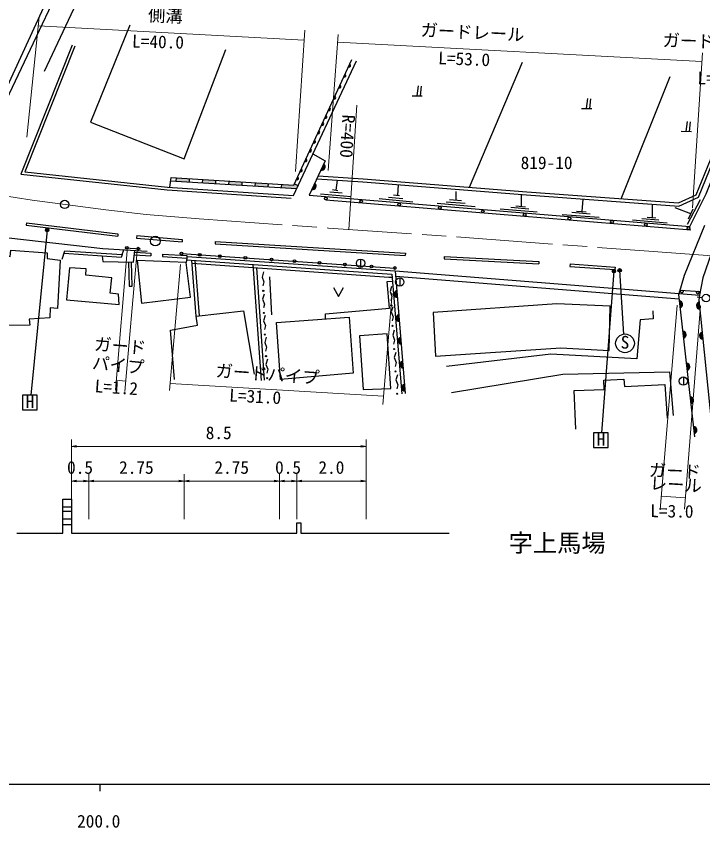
# Model space of a CAD drawing. Units: millimetres at full size, sheet at 1:1000, with parts at other scales. Extents: x 40000 to 680000, y 20000 to 380000.
# Drawn here: x 255951 to 354967, y 198715 to 315730 of the extents above; entities that cross this region are included whole.
import ezdxf
from ezdxf.enums import TextEntityAlignment as Align

# ---------------------------------------------------------------- set-up
doc = ezdxf.new("R2010")
doc.units = ezdxf.units.MM
doc.header["$LTSCALE"] = 1000
doc.linetypes.add('CHAIN', pattern=[18.5, 12, -1.5, 3.5, -1.5])
for name, color, linetype, lineweight in [('M-BGD', 7, 'Continuous', 25), ('M-BGD-EXST', 7, 'Continuous', 25), ('M-BMK', 2, 'CHAIN', 13), ('M-BMK-OTRS', 5, 'Continuous', 25), ('M-BMK-SRVR', 3, 'Continuous', 25), ('M-STR-HTXT', 7, 'Continuous', 13), ('M-STR-STR1', 1, 'Continuous', 25), ('M-TTL-BAND', 7, 'Continuous', 25)]:
    doc.layers.add(name, color=color, linetype=linetype, lineweight=lineweight)
doc.layers.add('M-BMK-HTXT', color=7, linetype='Continuous')
doc.styles.add('ＭＳ ゴシック', font='')
doc.styles.get('ＭＳ ゴシック').set_extended_font_data('MS Gothic')

# ---------------------------------------------------------------- blocks, each defined once
blk = doc.blocks.new('open_arrow')
at = {"color": 0, "linetype": 'Continuous', "lineweight": -2}
blk.add_lwpolyline([(7.5, 1.25), (0, 0), (7.5, -1.25)], dxfattribs=at)

msp = doc.modelspace()

# ---------------------------------------------------------------- hatches: boundary and pattern name
at = {"layer": 'M-BGD'}
for points in [[(303861, 308452, 0.4608), (304159, 308535, 0.4608), (304030, 308816)], [(303182, 306980, 0.4608), (303480, 307064, 0.4608), (303350, 307345)], [(302466, 305428, 0.4608), (302763, 305512, 0.4608), (302634, 305793)], [(301714, 303800, 0.4608), (302012, 303884, 0.4608), (301882, 304165)], [(300953, 302151, 0.4608), (301250, 302235, 0.4608), (301121, 302516)], [(300445, 301050, 0.4608), (300742, 301134, 0.4608), (300613, 301415)], [(299981, 300045, 0.4608), (300278, 300129, 0.4608), (300149, 300410)], [(299414, 298818, 0.4608), (299712, 298901, 0.4608), (299583, 299182)], [(298796, 297479, 0.4608), (299094, 297563, 0.4608), (298965, 297843)], [(298206, 296201, 0.4608), (298504, 296285, 0.4608), (298375, 296565)], [(297559, 294797, 0.4608), (297856, 294881, 0.4608), (297727, 295162)], [(296890, 293348, 0.4608), (297187, 293432, 0.4608), (297058, 293713)], [(299885, 293531, 0.82183), (300304, 294429)], [(296347, 292172, 0.4608), (296644, 292256, 0.4608), (296515, 292537)], [(280914, 292314), (279018, 292436), (278988, 291957), (280884, 291839)], [(284706, 292071), (282810, 292193), (282781, 291721), (284677, 291603)], [(288498, 291828), (286602, 291950), (286573, 291484), (288470, 291366)], [(292291, 291585), (290395, 291706), (290366, 291248), (292262, 291130)], [(296588, 291305), (296061, 291552), (295967, 291349), (294187, 291463), (294159, 291012), (296386, 290873)], [(298595, 290759, 0.82183), (299013, 291657)], [(310825, 276162, 0.82183), (310907, 275175)], [(351715, 273702, 0.82183), (351603, 274687)], [(354413, 274490, 0.82183), (354514, 273504)], [(311112, 272695, 0.82183), (311194, 271707)], [(352216, 269321, 0.82183), (352103, 270306)], [(311384, 269423, 0.82183), (311465, 268436)], [(354856, 270167, 0.82183), (354957, 269181)], [(311668, 265985, 0.82183), (311750, 264998)], [(352743, 264702, 0.82183), (352631, 265687)], [(311944, 262660, 0.82183), (312026, 261672)], [(353296, 259866, 0.82183), (353184, 260850)], [(353786, 255581, 0.82183), (353673, 256566)]]:
    msp.add_hatch(color=256, dxfattribs=at).paths.add_polyline_path(points)
at = {"layer": 'M-BGD-EXST'}
for points in [[(260669, 284903, 1), (260169, 284903, 0.41421), (260419, 284653, 0.41421)], [(342403, 278975, 1), (341903, 278975, 0.41421), (342153, 278725, 0.41421)], [(343222, 279082, 1), (342722, 279082, 0.41421), (342972, 278832, 0.41421)]]:
    msp.add_hatch(color=256, dxfattribs=at).paths.add_polyline_path(points)

# ---------------------------------------------------------------- linework, layer by layer
at = {"layer": 'M-BGD'}
for p, q in [((321320, 291066), (328947, 309124)), ((343202, 289421), (350282, 307061)), ((313785, 304250), (313952, 305690)), ((314257, 304237), (314396, 305638)), ((313055, 304271), (314516, 304229)), ((338219, 302425), (338386, 303864)), ((338691, 302411), (338830, 303812)), ((337489, 302446), (338949, 302404)), ((352592, 299128), (352759, 300568)), ((353063, 299115), (353202, 300516)), ((351861, 299149), (353322, 299108)), ((278222, 292005), (296386, 290873)), ((279018, 292436), (278988, 291957)), ((280914, 292314), (280884, 291839)), ((282810, 292193), (282781, 291721)), ((284706, 292071), (284677, 291603)), ((286602, 291950), (286573, 291484)), ((288498, 291828), (288470, 291366)), ((290395, 291706), (290366, 291248)), ((292291, 291585), (292262, 291130)), ((294187, 291463), (294159, 291012)), ((296061, 291552), (296588, 291305)), ((302085, 290667), (302295, 292074)), ((310980, 289907), (311100, 291424)), ((301171, 290415), (302962, 290245)), ((301582, 290745), (302352, 290625)), ((319405, 289209), (319414, 290449)), ((299811, 290145), (304242, 289725)), ((300619, 289259), (353257, 284936)), ((308277, 289455), (313148, 288985)), ((309637, 289655), (311708, 289445)), ((310358, 289965), (311218, 289885)), ((318423, 289295), (320180, 289142)), ((328819, 288304), (328845, 290019)), ((337565, 287568), (337696, 289370)), ((352787, 285757), (354650, 289317)), ((316656, 288754), (322152, 288274)), ((317964, 288989), (320691, 288754)), ((325755, 287970), (331090, 287514)), ((327307, 288193), (329864, 287942)), ((328005, 288397), (329390, 288239)), ((347726, 286697), (347720, 288641)), ((353242, 287232), (350984, 288081)), ((352892, 286517), (353592, 287946)), ((334674, 287143), (340037, 286734)), ((336077, 287468), (338708, 287236)), ((336737, 287644), (338141, 287514)), ((346967, 286755), (348185, 286662)), ((257439, 285949), (257397, 285602)), ((257397, 285602), (270582, 284018)), ((257439, 285949), (270624, 284365)), ((344844, 286366), (349817, 285944)), ((346189, 286552), (348641, 286350)), ((270624, 284365), (270582, 284018)), ((273342, 284096), (273313, 283747)), ((273313, 283747), (279870, 283207)), ((273342, 284096), (279898, 283556)), ((279898, 283556), (279870, 283207)), ((284657, 283268), (284635, 282919)), ((284657, 283268), (312082, 281557)), ((271682, 282335), (273889, 282193)), ((284635, 282919), (312060, 281208)), ((272997, 281349), (275353, 281199)), ((273043, 281697), (275375, 281548)), ((275363, 281358), (275353, 281199)), ((275375, 281548), (275363, 281363)), ((277050, 281441), (277028, 281092)), ((277028, 281092), (280533, 280868)), ((277050, 281441), (280555, 281217)), ((279790, 281514), (310558, 279425)), ((312082, 281557), (312060, 281208)), ((317676, 281107), (317658, 280757)), ((317676, 281107), (331320, 280382)), ((281925, 272476), (281293, 280556)), ((282372, 272525), (281747, 280525)), ((290097, 279942), (291270, 263228)), ((305617, 280711), (305617, 279511)), ((317658, 280757), (331302, 280033)), ((331320, 280382), (331302, 280033)), ((335835, 280010), (335810, 279661)), ((335835, 280010), (342322, 279545)), ((290583, 279457), (291719, 263259)), ((310589, 279012), (351551, 275757)), ((335810, 279661), (342297, 279196)), ((342322, 279545), (342297, 279196)), ((292461, 278167), (292753, 272655)), ((310652, 278255), (351566, 275003)), ((311272, 278002), (311272, 276802)), ((354899, 275134), (354153, 275208)), ((352170, 263716), (352170, 262516)), ((262672, 244974), (263908, 244974)), ((262672, 244361), (263908, 244361)), ((262672, 243261), (263908, 243261)), ((262672, 242447), (263908, 242447))]:
    msp.add_line(p, q, dxfattribs=at)
for points in [[(226340, 298010), (249571, 295106), (250981, 296295), (263264, 322084)], [(226313, 298618), (249385, 295734), (250493, 296668), (261873, 321251)], [(272329, 314460), (266679, 300473), (280153, 295173), (286195, 310941)], [(264035, 311572), (256635, 292964), (277712, 290703), (295615, 289508)], [(264407, 311425), (257201, 293305), (277746, 291102), (295925, 289888), (305022, 309307)], [(278095, 291079), (278288, 292483), (295967, 291349), (304331, 309470)], [(298735, 295887), (300502, 294856), (298211, 289934), (353109, 285403), (355449, 290122), (363195, 309486)], [(299503, 292709), (305996, 292280), (329572, 290412), (351444, 288821), (354006, 289998), (361790, 309014)], [(299299, 292272), (305963, 291831), (329538, 289964), (351527, 288364), (354356, 289663), (362206, 308844)], [(253415, 266176), (252602, 275703), (252743, 284026), (268463, 282219), (274844, 281871)], [(262574, 280690), (262967, 281903), (271239, 281373), (271494, 282054)], [(271239, 281373), (271062, 280930), (262849, 281539)], [(268342, 281132), (268435, 280378), (272854, 280262), (273078, 281968)], [(280555, 281217), (280533, 280868), (280461, 280223)], [(280548, 281109), (310589, 279012), (312053, 261345)], [(272143, 280280), (272245, 276811), (272678, 276824), (272577, 280269)], [(280504, 280611), (310126, 278543), (311555, 261304)], [(281328, 280103), (309710, 278121), (310163, 278095)], [(291618, 278853), (291400, 278129), (291662, 277413), (291522, 276846)], [(300547, 272079), (300573, 272830), (309764, 273647), (309436, 277457), (310211, 277522)], [(301700, 276631), (302416, 275336), (303131, 276631)], [(310086, 276759), (309868, 276034), (310130, 275318), (309990, 274751)], [(291700, 275677), (291482, 274952), (291744, 274236), (291604, 273669)], [(353840, 255104), (351500, 275583), (351551, 275757)], [(354514, 275524), (354379, 274826), (356213, 256927)], [(278756, 263353), (278177, 270465), (282076, 271169), (281925, 272476), (288740, 273230), (290274, 264107)], [(310250, 273810), (310032, 273086), (310294, 272370), (310154, 271803)], [(347768, 273245), (347811, 272082), (345915, 271953), (345441, 266353), (333070, 266999), (317983, 265233)], [(291837, 272555), (291619, 271830), (291881, 271115), (291741, 270547)], [(310478, 270455), (310259, 269730), (310521, 269015), (310382, 268447)], [(292002, 269433), (291783, 268708), (292045, 267993), (291906, 267425)], [(310686, 267236), (310468, 266512), (310730, 265796), (310590, 265229)], [(292174, 266261), (291956, 265537), (292218, 264821), (292078, 264254)], [(310941, 264018), (310723, 263294), (310985, 262578), (310845, 262011)], [(318739, 261491), (334789, 264107), (350191, 264446), (350715, 258166)], [(336668, 256165), (336421, 261768), (340734, 261922), (340703, 263276), (343599, 263399), (343691, 262322), (349514, 262630), (349822, 257766)], [(256052, 241202), (262672, 241202), (262672, 246090), (263908, 246090), (263908, 241202), (296408, 241202), (296408, 242697), (297019, 242697), (297019, 241202), (318398, 241202)]]:
    msp.add_lwpolyline(points, dxfattribs=at)
for points in [[(260426, 280788), (262298, 280570), (261898, 273606), (260831, 273673), (260798, 272240), (257831, 272073), (257931, 271207), (253930, 271140), (253632, 273828), (253330, 274024), (253943, 281164), (255070, 281075), (255177, 282016), (260424, 281634)], [(273402, 280506), (274018, 274375), (281102, 275221), (280461, 280223)], [(263643, 279457), (263202, 274844), (270775, 274170), (270723, 275648), (269478, 275803), (269763, 278032), (265977, 278395), (266029, 279302)], [(333931, 274265), (316104, 273023), (316443, 266705), (334472, 267918), (341466, 267543), (341595, 273925)], [(303986, 272317), (304523, 264241), (294067, 263361), (293492, 271590)], [(305459, 269638), (305979, 261917), (309990, 262066), (309470, 269935)]]:
    msp.add_lwpolyline(points, close=True, dxfattribs=at)
for centre, radius in [((300595, 289458), 200), ((305681, 289040), 200), ((311176, 288589), 200), ((317030, 288108), 200), ((323236, 287598), 200), ((329279, 287102), 200), ((335729, 286572), 200), ((341879, 286067), 200), ((346757, 285667), 200), ((352914, 285161), 200), ((276013, 283303), 700), ((271905, 282320), 200), ((273525, 282217), 200), ((279790, 281514), 200), ((282403, 281337), 200), ((285319, 281139), 200), ((288990, 280890), 200), ((292754, 280634), 200), ((296071, 280409), 200), ((299696, 280162), 200), ((303353, 279914), 200), ((305617, 280111), 600), ((307202, 279653), 200), ((310558, 279425), 200), ((311272, 277402), 600), ((291583, 276130), 78.6), ((351939, 276019), 200), ((354263, 275871), 200), ((355447, 275081), 550), ((310051, 274035), 78.6), ((291665, 272953), 78.6), ((310215, 271087), 78.6), ((291802, 269832), 78.6), ((310443, 267732), 78.6), ((291967, 266710), 78.6), ((310651, 264513), 78.6), ((292139, 263538), 78.6), ((352170, 263116), 600), ((310906, 261295), 78.6)]:
    msp.add_circle(centre, radius, dxfattribs=at)
for centre, radius, start, end in [((303974, 308621), 203, 236.26136, 74.18475), ((303295, 307150), 203, 236.26136, 74.18475), ((302579, 305598), 203, 236.26136, 74.18475), ((301827, 303969), 203, 236.26136, 74.18475), ((301066, 302320), 203, 236.26136, 74.18475), ((300558, 301219), 203, 236.26136, 74.18475), ((300094, 300214), 203, 236.26136, 74.18475), ((299527, 298987), 203, 236.26136, 74.18475), ((298909, 297648), 203, 236.26136, 74.18475), ((298319, 296370), 203, 236.26136, 74.18475), ((297671, 294966), 203, 236.26136, 74.18475), ((297003, 293517), 203, 236.26136, 74.18475), ((300006, 294021), 505, 256.20653, 53.86472), ((296460, 292341), 203, 236.26136, 74.18475), ((298715, 291249), 505, 256.20653, 53.86472), ((310964, 275676), 505, 105.9075, 263.56569), ((351562, 274183), 505, 287.68951, 85.3477), ((354561, 274007), 505, 107.02098, 264.67917), ((311251, 272209), 505, 105.9075, 263.56569), ((352062, 269803), 505, 287.68951, 85.3477), ((311522, 268937), 505, 105.9075, 263.56569), ((355004, 269684), 505, 107.02098, 264.67917), ((311807, 265500), 505, 105.9075, 263.56569), ((352590, 265184), 505, 287.68951, 85.3477), ((312082, 262174), 505, 105.9075, 263.56569), ((353143, 260347), 505, 287.68951, 85.3477), ((353632, 256063), 505, 287.68951, 85.3477)]:
    msp.add_arc(centre, radius, start, end, dxfattribs=at)
at = {"layer": 'M-BGD-EXST'}
for p, q in [((260419, 284903), (258036, 261099)), ((342153, 278975), (340344, 255653)), ((342972, 279082), (343544, 269897)), ((258970, 261099), (256870, 261099)), ((256870, 261099), (256870, 258999)), ((258970, 258999), (258970, 261099)), ((256870, 258999), (258970, 258999)), ((341304, 255653), (339204, 255653)), ((339204, 255653), (339204, 253553)), ((341304, 253553), (341304, 255653)), ((339204, 253553), (341304, 253553))]:
    msp.add_line(p, q, dxfattribs=at)
for centre, radius in [((260419, 284903), 250), ((342153, 278975), 250), ((342972, 279082), 250), ((343748, 268562), 1350)]:
    msp.add_circle(centre, radius, dxfattribs=at)
at = {"layer": 'M-BMK'}
msp.add_lwpolyline([(251843, 290233), (258255, 289215), (268875, 287816), (274696, 287147), (282333, 286501), (301011, 285186), (321321, 283781), (346505, 281883), (399457, 278026), (421773, 276297), (456090, 273681), (499272, 270415), (540554, 267461), (561510, 265912)], dxfattribs=at)
at = {"layer": 'M-BMK-OTRS'}
msp.add_line((260040, 307801), (275203, 340082), dxfattribs=at)
at = {"layer": 'M-BMK-SRVR'}
msp.add_circle((262937, 288598), 600, dxfattribs=at)
at = {"layer": 'M-STR-HTXT'}
for p, q in [((257465, 298268), (259268, 315623)), ((259133, 314325), (297476, 312265)), ((297574, 313730), (296209, 293362)), ((300940, 293504), (302379, 313119)), ((302298, 312006), (354855, 309183)), ((353491, 288117), (354936, 310434)), ((303904, 284986), (305084, 302912)), ((271968, 281919), (270281, 261820)), ((271598, 261637), (273401, 281880)), ((278057, 261745), (279665, 279947)), ((308831, 259731), (310177, 275768)), ((351255, 274081), (348812, 244569)), ((352331, 244673), (354626, 273954)), ((270401, 263245), (271730, 263127)), ((278146, 262756), (308934, 260962)), ((263908, 243202), (263908, 254702)), ((306408, 243202), (306408, 254702)), ((263908, 253702), (306408, 253702)), ((263908, 243202), (263908, 249702)), ((266408, 243202), (266408, 249702)), ((266408, 243202), (266408, 249702)), ((280158, 243202), (280158, 249702)), ((280158, 243202), (280158, 249702)), ((293908, 243202), (293908, 249702)), ((293908, 243202), (293908, 249702)), ((296408, 243202), (296408, 249702)), ((296408, 243202), (296408, 249702)), ((306408, 243202), (306408, 249702)), ((263908, 248702), (266408, 248702)), ((266408, 248702), (280158, 248702)), ((280158, 248702), (293908, 248702)), ((293908, 248702), (296408, 248702)), ((296408, 248702), (306408, 248702)), ((348976, 246549), (352457, 246276))]:
    msp.add_line(p, q, dxfattribs=at)
at = {"layer": 'M-STR-STR1'}
for p, q in [((351691, 276235), (354616, 276048)), ((351551, 275757), (354514, 275524)), ((351551, 275757), (354514, 275524))]:
    msp.add_line(p, q, dxfattribs=at)
for points in [[(351551, 275757), (352328, 278411), (355273, 285612)], [(357596, 285437), (357427, 285052), (354994, 277999), (354514, 275524)]]:
    msp.add_lwpolyline(points, dxfattribs=at)
at = {"layer": 'M-TTL-BAND'}
for p, q in [((40000, 205000), (579000, 205000)), ((268000, 205000), (268000, 204000))]:
    msp.add_line(p, q, dxfattribs=at)

# ---------------------------------------------------------------- block references
at = {"layer": 'M-STR-HTXT', "xscale": 100, "yscale": 100}
for p in [(263908, 253702), (263908, 248702), (266408, 248702), (280158, 248702), (293908, 248702), (296408, 248702)]:
    msp.add_blockref('open_arrow', p, dxfattribs=at)
at = {"layer": 'M-STR-HTXT', "xscale": 100, "yscale": 100, "rotation": 180}
for p in [(306408, 253702), (266408, 248702), (280158, 248702), (293908, 248702), (296408, 248702), (306408, 248702)]:
    msp.add_blockref('open_arrow', p, dxfattribs=at)

# ---------------------------------------------------------------- texts
at = {"layer": 'M-BGD-EXST', "style": 'ＭＳ ゴシック'}
msp.add_text('S', height=1833, rotation=358.508, dxfattribs=at).set_placement((343092, 267269), align=Align.BOTTOM_LEFT)
for p in [(257323, 258690), (339657, 253245)]:
    msp.add_text('H', height=1833, dxfattribs=at).set_placement(p, align=Align.BOTTOM_LEFT)
at = {"layer": 'M-BMK-HTXT', "style": 'ＭＳ ゴシック'}
for s, height, p in [('819-10', 1833, (328701, 293140)), ('字上馬場', 2566, (326967, 237720))]:
    msp.add_text(s, height=height, dxfattribs=at).set_placement(p, align=Align.BOTTOM_LEFT)
at = {"layer": 'M-STR-HTXT', "style": 'ＭＳ ゴシック'}
for s, rotation, p in [('側溝', 357.697, (274906, 314462)), ('ガードレール', 357.153, (314198, 312322)), ('L=40.0', 358.58, (272629, 310678)), ('ガードレール', 358.269, (349135, 310829)), ('L=53.0', 357.797, (316765, 308262)), ('L=2.0', 359.184, (354187, 305364)), ('R=400', 266.558, (302461, 301624)), ('ガード', 355.437, (267087, 267044)), ('パイプ', 354.463, (266782, 264337)), ('ガードパイプ', 355.936, (284617, 263202)), ('L=1.2', 356.044, (267186, 260975)), ('L=31.0', 356.963, (286608, 259642)), ('ガード', 357.879, (347145, 248848)), ('レール', 356.572, (347259, 246980)), ('L=3.0', 359.056, (347372, 242960))]:
    msp.add_text(s, height=1833, rotation=rotation, dxfattribs=at).set_placement(p, align=Align.BOTTOM_LEFT)
for s, p in [('8.5', (283283, 254202)), ('0.5', (263283, 249202)), ('2.75', (270783, 249202)), ('2.75', (284533, 249202)), ('0.5', (293283, 249202)), ('2.0', (299533, 249202))]:
    msp.add_text(s, height=1833, dxfattribs=at).set_placement(p, align=Align.BOTTOM_LEFT)
at = {"layer": 'M-TTL-BAND', "style": 'ＭＳ ゴシック'}
msp.add_text('200.0', height=1833, dxfattribs=at).set_placement((267844, 198195), align=Align.BOTTOM_CENTER)

doc.saveas('drawing.dxf')
